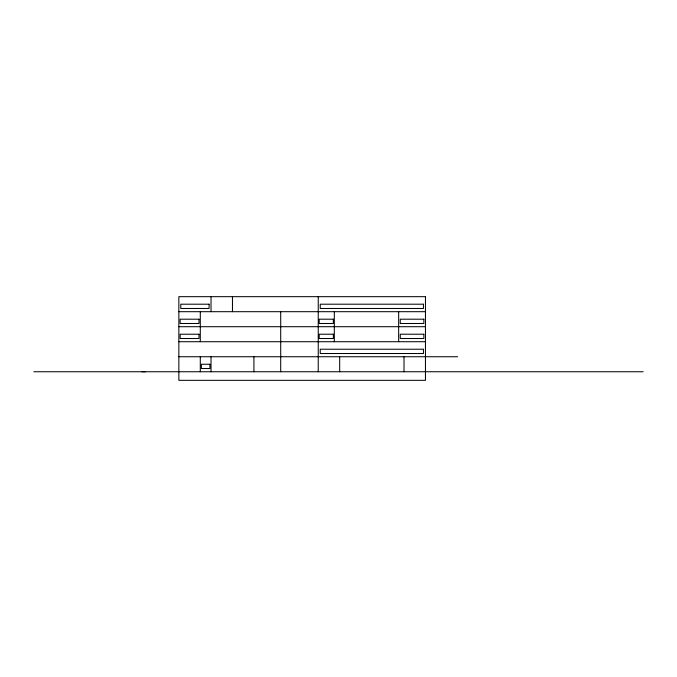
<?xml version="1.0" encoding="UTF-8"?>
<svg xmlns="http://www.w3.org/2000/svg" width="677" height="677" viewBox="0 0 677 677"><rect width="100%" height="100%" fill="white"/><g stroke="black" fill="none" stroke-linecap="round" stroke-linejoin="round"><path stroke-width="1.02" d="M178.855 311.691L425.461 311.691M178.855 326.703L425.461 326.703M178.855 341.716L425.461 341.716M178.855 356.737L457.627 356.737M33.85 371.749L643.15 371.749M404.017 356.737L404.017 371.749M398.66 311.691L398.66 341.716M339.685 356.737L339.685 371.749M334.32 311.691L334.32 341.716M318.241 296.67L318.241 371.749M280.71 311.691L280.71 371.749M253.926 356.737L253.926 371.749M232.465 296.67L232.465 311.691M211.021 296.67L211.021 311.691M211.021 356.737L211.021 371.749M200.299 311.691L200.299 341.716M200.299 356.737L200.299 371.749M145.428 371.749L141.916 371.749M425.461 296.67L178.855 296.67L178.855 380.33L425.461 380.33L425.461 296.67M209.083 304.201L180.784 304.201L180.784 308.484L209.083 308.484L209.083 304.201M423.455 304.201L320.246 304.201L320.246 308.484L423.455 308.484L423.455 304.201M199.004 319.205L180.141 319.205L180.141 323.496L199.004 323.496L199.004 319.205M333.355 319.205L319.205 319.205L319.205 323.496L333.355 323.496L333.355 319.205M423.853 319.205L400.268 319.205L400.268 323.496L423.853 323.496L423.853 319.205M199.004 334.218L180.141 334.218L180.141 338.508L199.004 338.508L199.004 334.218M333.355 334.218L319.205 334.218L319.205 338.508L333.355 338.508L333.355 334.218M423.853 334.218L400.268 334.218L400.268 338.508L423.853 338.508L423.853 334.218M423.455 349.23L320.246 349.23L320.246 353.521L423.455 353.521L423.455 349.23M209.929 364.243L201.382 364.243L201.382 368.533L209.929 368.533L209.929 364.243"/></g></svg>
